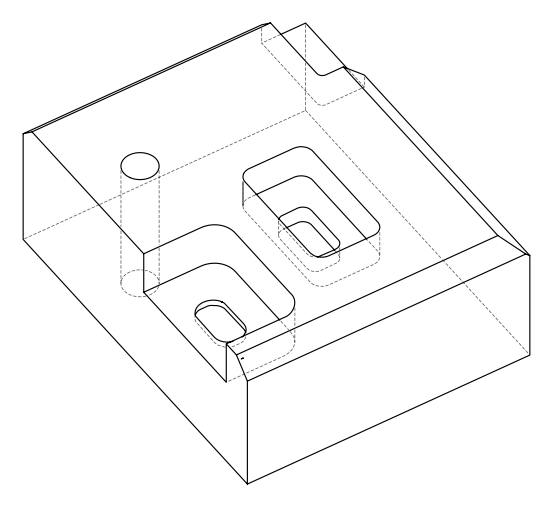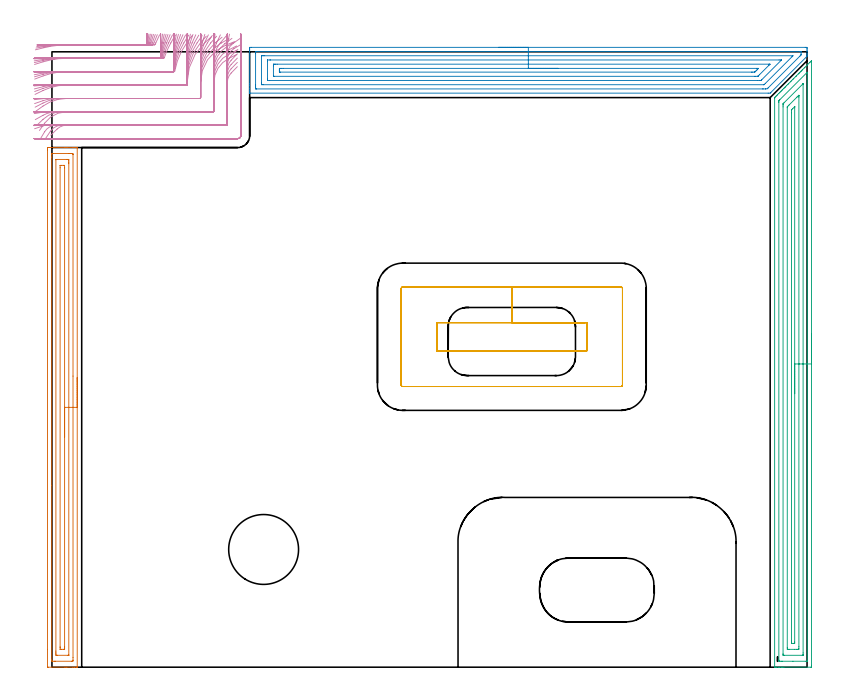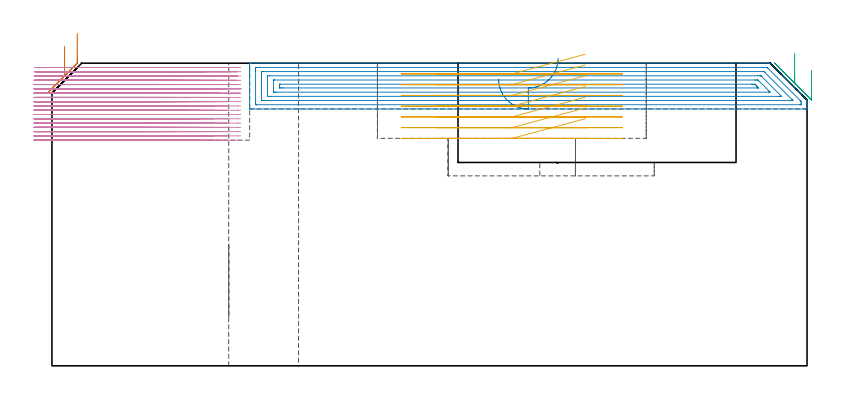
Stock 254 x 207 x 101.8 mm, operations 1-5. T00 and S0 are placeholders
(PLAN: 13 operations, 9 tool changes, 71.6 min)
(1 AREA_MILL | FG_CHAMFER_SURFACE | UGT0205_001 | 5.81 min | 9035 mm3)
(2 AREA_MILL_1 | FG_CHAMFER_SURFACE_1 | UGT0205_001 | 9.01 min | 23103 mm3)
(3 AREA_MILL_2 | FG_CHAMFER_SURFACE_2 | UGT0205_001 | 8.14 min | 15045 mm3)
(4 MILL_CORNER_NOTCH_RECTANGULAR | CORNER_NOTCH_RECTANGULAR | NXT0201_008 | Follow Part, ap 1.5, ae 75% | 24.05 min | 54213 mm3)
(5 MILL_RECTANGULAR_POCKET | POCKET_RECTANGULAR_STRAIGHT | NXT0201_012 | Follow Part, ap 4, ae 75% | 5.61 min | 111682 mm3)
(6 MILL_RECTANGULAR_POCKET_1 | POCKET_RECTANGULAR_STRAIGHT_1 | NXT0201_012 | Follow Part, ap 4, ae 75% | 2.14 min | 28302 mm3)
(7 MILL_RECTANGULAR_POCKET_2 | POCKET_RECTANGULAR_STRAIGHT_2 | NXT0201_011 | Follow Part, ap 3, ae 75% | 1.31 min | 11921 mm3)
(8 MILL_SLOT | SLOT_PARTIAL_RECTANGULAR | NXT0201_012 | Follow Part, ap 4, ae 75% | 14 min | 150148 mm3)
(9 SPOT_DRILL | STEP1HOLE | NXT0321_9005460120000 | 0.05 min | 161 mm3)
(10 DRILL_BLIND_HOLE_INTO_CENTER | STEP1HOLE | NXT0301_127 | 0.07 min | 990 mm3)
(11 GUN_DRILL_THROUGH_HOLE | STEP1HOLE | UGT0307_006 | 0.5 min | 5557 mm3)
(12 DRILL_TO_ENLARGE_THROUGH_HOLE | STEP1HOLE | NXT0301_104 | 0.43 min | 8942 mm3)
(13 DRILL_TO_ENLARGE_THROUGH_HOLE_1 | STEP1HOLE | UGT0301_056 | 0.45 min | 28469 mm3)
(TOOL UGT0205_001 | Chamfer Mill 20 x 3 x 45 deg. | D20 FL50 Z2)
(TOOL NXT0201_008 | ENDMILL 6mm [2P460-0600-NA 1630] | D6 FL26 Z6)
(TOOL NXT0201_012 | ENDMILL 16mm [2P460-1600-NA 1630] | D16 FL38 Z6)
(TOOL NXT0201_011 | ENDMILL 12mm [2P460-1200-NA 1630] | D12 FL38 Z6)
(TOOL NXT0321_9005460120000 | NC Spot Drill, 142deg, 12mm, Carbide, Uncoated | D12 PA142 FL30 Z2)
(TOOL NXT0301_127 | Carbide Drill 10mm [861.1-1000-030A1-GP GC34] | D10 PA150 FL31.2 Z2)
(TOOL UGT0307_006 | Gun Drill 9 mm | D9 PA130 FL24 Z1)
(TOOL NXT0301_104 | Carbide Drill 14mm [860.1-1400-112A1-MM 2214] | D14 PA140 FL123 Z2)
(TOOL UGT0301_056 | Twist Drill 23.5 mm | D23.5 PA118 FL155 Z2)
(OP 1 AREA_MILL)
G17 G21 G94 G90
T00 M6
G54
G17 G0 G90 X8.5 Y97.4 S1061 M3
G43 Z111.8 H0
G94 G1 Y97.362 Z110.928 F250.
Y97.248 Z110.063
Y97.059 Z109.212
Y96.797 Z108.38
Y96.463 Z107.574
Y96.06 Z106.8
Y95.592 Z106.064
Y95.06 Z105.372
Y94.471 Z104.729
Y93.828 Z104.14
Y93.136 Z103.608
Y92.4 Z103.14
Y91.626 Z102.737
Y90.82 Z102.403
Y89.988 Z102.141
Y89.137 Z101.952
Y88.272 Z101.838
Y87.4 Z101.8
Y0.133
X8.497 Y0.01 Z101.788
X8.469 Y0.007 Z101.76
X8.169 Y0. Z101.468
X7.585 Z100.884
X7.056 Z100.351
X5.013 Z98.31
X4.389 Z97.683
X-1.258 Y0.001 Z92.039
X-1.492 Y0.01 Z91.805
X-1.499 Y0.243 Z91.799
X-1.5 Y5.994 Z91.8
Y173.888
X-1.499 Y174.222 Z91.801
X-1.493 Y174.772 Z91.804
X-1.491 Y174.793 Z91.805
X-0.944 Y174.8 Z92.352
X4.389 Z97.683
X5.013 Z98.31
X5.278 Z98.575
X7.056 Z100.351
X7.585 Z100.884
X7.944 Z101.243
X8.169 Z101.468
X8.469 Y174.793 Z101.76
X8.497 Y174.79 Z101.788
X8.5 Y174.667 Z101.8
Y87.4
X7.086 Z100.386
Y3.249
X7.085 Y2.359 Z100.385
X7.084 Y2.331 Z100.384
X7.056 Y2.01 Z100.356
X6.523 Y2.002 Z99.823
X1.192 Y2. Z94.492
X0.833 Z94.133
X0.301 Y2.002 Z93.601
X-0.056 Y2.01 Z93.244
X-0.083 Y2.359 Z93.217
X-0.085 Y2.388 Z93.215
X-0.086 Y61.103 Z93.214
Y171.551
X-0.085 Y172.441 Z93.215
X-0.084 Y172.469 Z93.216
X-0.056 Y172.79 Z93.244
X0.477 Y172.799 Z93.777
X5.808 Y172.8 Z99.108
X6.167 Z99.467
X6.699 Y172.798 Z99.999
X7.056 Y172.79 Z100.356
X7.083 Y172.441 Z100.383
X7.085 Y172.412 Z100.385
X7.086 Y97.919 Z100.386
Y87.4
X5.672 Z98.972
X5.671 Y4.14 Z98.971
X5.67 Y4.041 Z98.97
X5.668 Y4.018 Z98.968
X5.666 Y4.013 Z98.966
X5.649 Y4.01 Z98.949
X5.557 Y4.004 Z98.857
X5.417 Y4. Z98.717
X1.861 Y4.001 Z95.161
X1.722 Y4.003 Z95.022
X1.583 Y4.007 Z94.883
X1.335 Y4.018 Z94.635
X1.333 Y4.14 Z94.633
X1.33 Y4.533 Z94.63
X1.329 Y5.03 Z94.629
X1.328 Y5.425 Z94.628
X1.329 Y170.66 Z94.629
X1.33 Y170.759 Z94.63
X1.332 Y170.782 Z94.632
X1.334 Y170.787 Z94.634
X1.351 Y170.79 Z94.651
X1.443 Y170.796 Z94.743
X1.583 Y170.8 Z94.883
X5.139 Z98.439
X5.278 Y170.797 Z98.578
X5.417 Y170.793 Z98.717
X5.665 Y170.782 Z98.965
X5.667 Y170.66 Z98.967
X5.67 Y170.267 Z98.97
X5.671 Y169.77 Z98.971
X5.672 Y169.375 Z98.972
Y87.4
X4.257 Z97.557
Y6.811
X4.253 Y6.057 Z97.553
X4.251 Y6.012 Z97.551
X4.208 Y6.008 Z97.508
X4.107 Y6.003 Z97.407
X3.905 Y6.001 Z97.205
X3.061 Z96.361
X2.88 Y6.003 Z96.18
X2.791 Y6.006 Z96.091
X2.752 Y6.01 Z96.052
X2.75 Y6.039 Z96.05
X2.743 Y6.679 Z96.043
Y6.811
Y167.989
X2.747 Y168.743 Z96.047
X2.749 Y168.788 Z96.049
X2.792 Y168.792 Z96.092
X2.893 Y168.797 Z96.193
X3.095 Y168.799 Z96.395
X3.939 Z97.239
X4.12 Y168.798 Z97.42
X4.209 Y168.794 Z97.509
X4.248 Y168.79 Z97.548
X4.25 Y168.761 Z97.55
X4.257 Y168.121 Z97.557
Y167.989
Y87.4
Y86.528 Z97.595
Y85.664 Z97.709
Y84.812 Z97.898
Y83.98 Z98.16
Y83.174 Z98.494
Y82.4 Z98.897
Y81.664 Z99.366
Y80.972 Z99.897
Y80.329 Z100.486
Y79.74 Z101.129
Y79.208 Z101.822
Y78.74 Z102.557
Y78.337 Z103.331
Y78.003 Z104.137
Y77.741 Z104.969
Y77.552 Z105.821
Y77.438 Z106.686
Y77.4 Z107.557
G0 Z111.8
M5
M2
(OP 2 AREA_MILL_1)
G17 G21 G94 G90
T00 M6
G54
G17 G0 G90 X150.25 Y208.5 S1061 M3
G43 Z111.8 H0
Z96.4
G94 G1 X150.288 Z95.528 F250.
X150.402 Z94.663
X150.591 Z93.812
X150.853 Z92.98
X151.187 Z92.174
X151.59 Z91.4
X152.058 Z90.664
X152.59 Z89.972
X153.179 Z89.329
X153.822 Z88.74
X154.514 Z88.208
X155.25 Z87.74
X156.024 Z87.337
X156.83 Z87.003
X157.662 Z86.741
X158.513 Z86.552
X159.378 Z86.438
X160.25 Z86.4
X253.408
X253.566 Y208.498 Z86.402
X253.998 Y208.491 Z86.405
X254. Y208.214 Z86.683
Y207.923 Z86.973
Y207.324 Z87.572
Y207.033 Z87.862
Y206.45 Z88.449
Y205.989 Z88.91
Y205.835 Z89.063
X253.99 Y205.5 Z89.396
X253.888 Y205.386 Z89.511
X241.819 Y193.318 Z101.58
X241.714 Y193.216 Z101.682
X241.595 Y193.102 Z101.787
X240.928 Y193.1 Z101.8
X66.646
X66.51 Y193.103 Z101.788
X66.507 Y193.141 Z101.75
X66.5 Y193.477 Z101.422
Y193.984 Z100.915
Y194.567 Z100.328
Y195.749 Z99.148
Y196.348 Z98.546
Y207.033 Z87.864
Y207.333 Z87.564
X66.503 Y207.923 Z86.974
X66.507 Y208.492 Z86.406
X66.521 Y208.493 Z86.404
X67.092 Y208.5 Z86.4
X160.25
Y207.086 Z87.814
X251.678 Y207.085 Z87.815
X251.784 Y207.083 Z87.817
X251.987 Y207.079 Z87.821
X251.99 Y207.033 Z87.867
X251.997 Y206.662 Z88.238
X251.993 Y206.142 Z88.758
X251.99 Y205.958 Z88.942
X251.903 Y205.865 Z89.035
X251.625 Y205.576 Z89.324
X240.928 Y194.878 Z100.022
X240.77 Y194.725 Z100.175
X240.605 Y194.567 Z100.333
X240.084 Y194.519 Z100.381
X240.036 Y194.517 Z100.383
X239.198 Y194.514 Z100.386
X239.145
X68.822 Y194.515 Z100.385
X68.716 Y194.517 Z100.383
X68.513 Y194.521 Z100.379
X68.51 Y194.567 Z100.333
X68.502 Y194.939 Z99.961
X68.5 Y195.458 Z99.442
Y195.832 Z99.068
X68.501 Y206.515 Z88.385
X68.508 Y207.033 Z87.867
X68.51 Y207.073 Z87.827
X68.663 Y207.081 Z87.819
X68.768 Y207.085 Z87.815
X68.822 Y207.086 Z87.814
X68.875
X160.25
Y205.672 Z89.228
X249.131 Y205.671 Z89.229
X249.209 Y205.668 Z89.232
X249.248 Y205.665 Z89.235
X249.219 Y205.63 Z89.27
X249.074 Y205.476 Z89.424
X248.951 Y205.35 Z89.55
X239.948 Y196.348 Z98.552
X239.541 Y195.952 Z98.948
X239.509 Y195.935 Z98.965
X239.46 Y195.932 Z98.968
X239.355 Y195.929 Z98.971
X71.077
X70.658 Y195.933 Z98.967
X70.527 Y195.935 Z98.965
X70.509 Y196.191 Z98.709
X70.502 Y196.348 Z98.552
X70.5 Y196.505 Z98.395
Y205.409 Z89.491
X70.505 Y205.567 Z89.333
X70.51 Y205.665 Z89.235
X70.553 Y205.668 Z89.232
X70.658 Y205.67 Z89.23
X71.078 Y205.672 Z89.228
X71.549
X160.25
Y204.257 Z90.643
X244.598
X245.186 Y204.253 Z90.647
X245.385 Y204.25 Z90.65
X245.386 Y204.24 Z90.66
X245.385 Y204.235 Z90.665
X238.767 Y197.616 Z97.284
X238.595 Y197.445 Z97.455
X238.53 Y197.384 Z97.516
X238.493 Y197.353 Z97.547
X238.449 Y197.35 Z97.55
X238.253 Y197.344 Z97.556
X238.149 Y197.343 Z97.557
X237.362
X73.227
X72.537 Y197.35 Z97.55
X72.51 Y197.357 Z97.543
X72.505 Y197.4 Z97.5
X72.502 Y197.495 Z97.405
X72.5 Y197.687 Z97.213
Y198.069 Z96.831
Y203.887 Z91.013
X72.502 Y204.094 Z90.806
X72.505 Y204.198 Z90.702
X72.51 Y204.245 Z90.655
X72.551 Y204.251 Z90.649
X73.332 Y204.257 Z90.643
X73.436
X160.25
Y202.843 Z92.057
X241.19 Y202.842 Z92.058
X241.365 Y202.84 Z92.06
X241.504 Y202.836 Z92.064
X241.525 Y202.834 Z92.066
X241.505 Y202.811 Z92.089
X241.457 Y202.759 Z92.141
X241.282 Y202.581 Z92.319
X241.105 Y202.403 Z92.497
X237.987 Y199.285 Z95.615
X237.721 Y199.019 Z95.881
X237.54 Y198.842 Z96.058
X237.476 Y198.783 Z96.117
X237.455 Y198.765 Z96.135
X237.427 Y198.762 Z96.138
X237.362 Y198.76 Z96.14
X236.733 Y198.757 Z96.143
X236.47
X74.852 Y198.758 Z96.142
X74.677 Y198.76 Z96.14
X74.538 Y198.764 Z96.136
X74.509 Y198.766 Z96.134
X74.506 Y198.78 Z96.12
X74.504 Y198.815 Z96.085
X74.501 Y199.019 Z95.881
X74.5 Y202.304 Z92.596
X74.502 Y202.581 Z92.319
X74.506 Y202.734 Z92.166
X74.51 Y202.81 Z92.09
X74.522 Y202.836 Z92.064
X74.59 Y202.838 Z92.062
X74.854 Y202.842 Z92.058
X75.115 Y202.843 Z92.057
X75.744
X160.25
Y201.429 Z93.471
X237.024
X237.362 Y201.427 Z93.473
X237.628 Y201.424 Z93.476
X237.655 Y201.422 Z93.478
X237.646 Y201.406 Z93.494
X237.609 Y201.365 Z93.535
X237.362 Y201.11 Z93.79
X237.207 Y200.955 Z93.945
X237.052 Y200.8 Z94.1
X236.76 Y200.511 Z94.389
X236.47 Y200.228 Z94.672
X236.401 Y200.178 Z94.722
X236.339 Y200.176 Z94.724
X236.207 Y200.173 Z94.727
X235.579 Y200.171 Z94.729
X235.317
X76.898 Y200.172 Z94.728
X76.634 Y200.173 Z94.727
X76.545 Y200.177 Z94.723
X76.51 Y200.18 Z94.72
X76.508 Y200.2 Z94.7
X76.502 Y200.305 Z94.595
X76.501 Y200.8 Z94.1
X76.502 Y201.195 Z93.705
X76.508 Y201.33 Z93.57
X76.514 Y201.422 Z93.478
X76.583 Y201.424 Z93.476
X76.898 Y201.427 Z93.473
X77.16 Y201.429 Z93.471
X77.789
X160.25
X161.122 Z93.509
X161.986 Z93.623
X162.838 Z93.812
X163.67 Z94.074
X164.476 Z94.408
X165.25 Z94.811
X165.986 Z95.28
X166.678 Z95.811
X167.321 Z96.4
X167.91 Z97.043
X168.441 Z97.735
X168.91 Z98.471
X169.313 Z99.245
X169.647 Z100.051
X169.909 Z100.883
X170.098 Z101.735
X170.212 Z102.6
X170.25 Z103.471
G0 Z111.8
M5
M2
(OP 3 AREA_MILL_2)
G17 G21 G94 G90
T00 M6
G54
G17 G0 G90 X255.5 Y112. S1061 M3
G43 Z111.8 H0
Z99.4
G94 G1 Y111.962 Z98.528 F250.
Y111.848 Z97.664
Y111.659 Z96.812
Y111.397 Z95.98
Y111.063 Z95.174
Y110.66 Z94.4
Y110.192 Z93.664
Y109.66 Z92.972
Y109.071 Z92.329
Y108.428 Z91.74
Y107.736 Z91.208
Y107. Z90.74
Y106.226 Z90.337
Y105.42 Z90.003
Y104.588 Z89.741
Y103.736 Z89.552
Y102.872 Z89.438
Y102. Z89.4
Y0.617
X255.496 Y0.19 Z89.402
X255.492 Y0.01 Z89.406
X255.309 Y0. Z89.589
X246.212 Z98.683
X245.665 Z99.232
X245.329 Z99.567
X244.783 Z100.114
X244.447 Z100.448
X243.775 Z101.124
X243.453 Z101.446
X243.108 Y0.006 Z101.782
X243.103 Y0.008 Z101.788
X243.1 Y0.17 Z101.8
Y191.325
X243.105 Y191.596 Z101.79
X243.115 Y191.617 Z101.78
X243.27 Y191.771 Z101.628
X243.416 Y191.917 Z101.482
X243.565 Y192.067 Z101.331
X243.717 Y192.218 Z101.181
X243.852 Y192.353 Z101.046
X244.006 Y192.508 Z100.889
X244.494 Y192.994 Z100.406
X244.759 Y193.26 Z100.139
X244.888 Y193.39 Z100.008
X245.255 Y193.755 Z99.645
X245.41 Y193.91 Z99.49
X245.652 Y194.153 Z99.246
X245.77 Y194.272 Z99.126
X246.106 Y194.606 Z98.794
X246.325 Y194.825 Z98.575
X246.546 Y195.046 Z98.353
X246.653 Y195.155 Z98.243
X247.094 Y195.594 Z97.805
X247.535 Y196.037 Z97.361
X247.737 Y196.237 Z97.162
X247.809 Y196.309 Z97.091
X248.418 Y196.919 Z96.478
X248.66 Y197.16 Z96.24
X249.3 Y197.802 Z95.596
X249.511 Y198.011 Z95.389
X250.182 Y198.684 Z94.714
X250.362 Y198.862 Z94.537
X250.417 Y198.917 Z94.483
X251.065 Y199.566 Z93.832
X251.214 Y199.714 Z93.686
X251.31 Y199.81 Z93.589
X251.506 Y200.007 Z93.392
X251.607 Y200.108 Z93.291
X251.947 Y200.448 Z92.95
X252.065 Y200.565 Z92.834
X252.204 Y200.704 Z92.696
X252.388 Y200.89 Z92.509
X252.5 Y201.001 Z92.397
X253.097 Y201.597 Z91.803
X253.271 Y201.772 Z91.626
X253.99 Y202.49 Z90.909
X254.153 Y202.655 Z90.744
X254.883 Y203.383 Z90.016
X255.035 Y203.537 Z89.861
X255.477 Y203.977 Z89.423
X255.483 Y203.983 Z89.417
X255.498 Y203.994 Z89.401
X255.5 Y203.983 Z89.4
Y203.979
Y102.
X254.086 Z90.814
X254.085 Y2.094 Z90.815
X254.084 Y2.042 Z90.816
X254.082 Y2.018 Z90.818
X254.08 Y2.012 Z90.82
X254.066 Y2.01 Z90.834
X253.667 Y2.001 Z91.233
X249.257 Y2. Z95.643
X245.727 Z99.173
X245.329 Y2.001 Z99.571
X244.842 Y2.003 Z100.058
X244.621 Y2.01 Z100.279
X244.521 Y2.026 Z100.379
X244.515 Y2.334 Z100.385
Y2.403
X244.514 Y189.985 Z100.386
X244.517 Y190.397 Z100.383
X244.519 Y190.5 Z100.381
X244.521 Y190.548 Z100.379
X244.541 Y190.579 Z100.359
X244.639 Y190.683 Z100.261
X244.828 Y190.878 Z100.072
X253.958 Y200.008 Z90.942
X254.05 Y200.097 Z90.85
X254.065 Y200.109 Z90.835
X254.075 Y200.116 Z90.825
X254.079 Y200.095 Z90.821
X254.085 Y199.88 Z90.815
Y199.81
X254.086 Y102. Z90.814
X252.672 Z92.228
X252.671 Y4.796 Z92.229
X252.669 Y4.19 Z92.231
X252.666 Y4.047 Z92.234
X252.665 Y4.019 Z92.235
X252.637 Y4.01 Z92.263
X252.572 Y4.003 Z92.328
X252.388 Y4.001 Z92.512
X246.398 Z98.502
X246.212 Y4.005 Z98.688
X246.025 Y4.01 Z98.875
X245.935 Y4.026 Z98.965
X245.932 Y4.094 Z98.968
X245.93 Y4.19 Z98.97
X245.929 Y4.476 Z98.971
Y188.485
X245.93 Y189.091 Z98.97
X245.932 Y189.374 Z98.968
X245.936 Y189.472 Z98.965
X245.943 Y189.532 Z98.957
X245.977 Y189.568 Z98.923
X246.212 Y189.811 Z98.688
X252.638 Y196.237 Z92.262
X252.651 Y196.247 Z92.249
X252.661 Y196.252 Z92.239
X252.664 Y196.237 Z92.236
X252.669 Y196.056 Z92.231
X252.671 Y195.952 Z92.229
X252.672 Y102. Z92.228
X251.257 Z93.643
Y6.869
X251.254 Y6.232 Z93.646
X251.25 Y6.023 Z93.65
X251.053 Y6.01 Z93.847
X250.624 Y6. Z94.276
X250.6 Z94.3
X249.741 Z95.159
X247.953 Z96.947
X247.543 Y6.008 Z97.357
X247.35 Y6.014 Z97.55
X247.348 Y6.126 Z97.552
X247.343 Y6.617 Z97.557
Y188.198
X247.344 Y188.359 Z97.556
X247.347 Y188.438 Z97.553
X247.35 Y188.475 Z97.551
X247.364 Y188.504 Z97.536
X247.518 Y188.663 Z97.382
X247.94 Y189.091 Z96.96
X250.62 Y191.771 Z94.28
X251.066 Y192.217 Z93.834
X251.133 Y192.282 Z93.767
X251.221 Y192.364 Z93.679
X251.249 Y192.389 Z93.651
X251.253 Y192.342 Z93.647
X251.255 Y192.271 Z93.645
X251.257 Y192.023 Z93.643
Y191.771
Y102.
X249.843 Z95.057
Y8.449
X249.841 Y8.243 Z95.059
X249.839 Y8.106 Z95.061
X249.835 Y8.009 Z95.065
X249.821 Y8.007 Z95.079
X249.741 Y8.004 Z95.159
X249.505 Y8.001 Z95.395
X248.859 Y8.008 Z96.041
X248.773 Y8.01 Z96.127
X248.763 Y8.346 Z96.137
X248.759 Y8.553 Z96.141
X248.757 Y8.656 Z96.143
Y8.759
Y186.515
X248.759 Y187.305 Z96.141
X248.761 Y187.404 Z96.139
X248.764 Y187.439 Z96.136
X248.779 Y187.469 Z96.121
X248.859 Y187.554 Z96.041
X249.177 Y187.877 Z95.723
X249.741 Y188.443 Z95.159
X249.782 Y188.482 Z95.118
X249.815 Y188.512 Z95.085
X249.836 Y188.528 Z95.064
X249.837 Y188.527 Z95.063
X249.839 Y188.507 Z95.061
X249.842 Y188.301 Z95.058
X249.843 Y188.198 Z95.057
Y102.
Y101.128 Z95.095
Y100.264 Z95.209
Y99.412 Z95.398
Y98.58 Z95.66
Y97.774 Z95.994
Y97. Z96.397
Y96.264 Z96.865
Y95.572 Z97.396
Y94.929 Z97.986
Y94.34 Z98.629
Y93.808 Z99.321
Y93.34 Z100.057
Y92.937 Z100.831
Y92.603 Z101.637
Y92.341 Z102.469
Y92.152 Z103.32
Y92.038 Z104.185
Y92. Z105.057
G0 Z111.8
M5
M2
(OP 4 MILL_CORNER_NOTCH_RECTANGULAR)
G17 G21 G94 G90
T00 M6
G54
G17 G0 G90 X-5.575 Y207.665 S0 M3
G43 Z111.8 H1
Z100.361
G94 G1 X-2.662 Y208.383 F250.
G2 X4.882 Y209.3 R31.5 F500.
G1 X34.43
G3 X34.701 Y209.476 R0.3
G2 X34.939 Y210. R31.5
G1 X36.204 Y212.72 F250.
G0 Z111.8
X-5.869 Y202.748
Z100.361
G1 X-3. Y203.624
G2 X4.882 Y204.8 R27. F500.
G1 X37.522
G3 X37.804 Y205.005 R0.3
G2 X39.995 Y210. R27.
G1 X41.471 Y212.612 F250.
G0 Z111.8
X-5.81 Y197.823
Z100.361
G1 X-3. Y198.874
G2 X4.882 Y200.3 R22.5 F500.
G1 X41.036
G3 X41.329 Y200.546 R0.3
G2 X45.341 Y210. R22.5
G1 X47.112 Y212.421 F250.
G0 Z111.8
X-5.697 Y192.669
Z100.361
G1 X-3. Y193.982
G2 X4.882 Y195.8 R18. F500.
G1 X45.202
G3 X45.5 Y196.098 R0.3
G1 Y196.715
G2 X51.355 Y210. R18.
G1 X53.569 Y212.024 F250.
G0 Z111.8
X-5.436 Y187.008
Z100.361
G1 X-3. Y188.76
G2 X4.882 Y191.3 R13.5 F500.
G1 X49.702
G3 X50. Y191.598 R0.3
G1 Y196.715
G2 X58.485 Y209.249 R13.5
G1 X61.271 Y210.363 F250.
G0 Z111.8
X-4.201 Y180.538
Z100.361
G1 X-2.471 Y182.989
G2 X4.882 Y186.8 R9. F500.
G1 X54.202
G3 X54.5 Y187.098 R0.3
G1 Y196.715
G2 X59.5 Y204.777 R9.
G1 X62.187 Y206.111 F250.
G0 Z111.8
X-0.407 Y178.931
Z100.361
G1 X1.743 Y181.024
G2 X4.882 Y182.3 R4.5 F500.
G1 X58.702
G3 X59. Y182.598 R0.3
G1 Y196.715
G2 X60.274 Y199.852 R4.5
G1 X62.365 Y202.003 F250.
G0 Z111.8
X1.882 Y177.8
Z100.361
G1 X4.882
X62.5 F500.
G3 X63.5 Y178.8 R1.
G1 Y196.715
Y199.715 F250.
G0 Z111.8
X-5.36 Y208.249
Z98.922
G1 X-2.409 Y208.788
G2 X3.249 Y209.3 R31.5 F500.
G1 X33.834
G3 X34.11 Y209.489 R0.3
G2 X34.312 Y210. R31.5
G1 X35.44 Y212.78 F250.
G0 Z111.8
X-5.919 Y203.372
Z98.922
G1 X-3. Y204.067
G2 X3.249 Y204.8 R27. F500.
G1 X37.101
G3 X37.388 Y205.021 R0.3
G2 X39.237 Y210. R27.
G1 X40.553 Y212.696 F250.
G0 Z111.8
X-5.882 Y198.581
Z98.922
G1 X-3. Y199.415
G2 X3.249 Y200.3 R22.5 F500.
G1 X40.834
G3 X41.129 Y200.565 R0.3
G2 X44.37 Y210. R22.5
G1 X45.95 Y212.551 F250.
G0 Z111.8
X-5.813 Y193.639
Z98.922
G1 X-3. Y194.68
G2 X3.249 Y195.8 R18. F500.
G1 X45.202
G3 X45.5 Y196.098 R0.3
G1 Y198.155
G2 X49.947 Y210. R18.
G1 X51.921 Y212.259 F250.
G0 Z111.8
X-5.659 Y188.378
Z98.922
G1 X-3. Y189.766
G2 X3.249 Y191.3 R13.5 F500.
G1 X49.702
G3 X50. Y191.598 R0.3
G1 Y198.155
G2 X56.959 Y209.965 R13.5
G1 X59.584 Y211.418 F250.
G0 Z111.8
X-5.159 Y182.193
Z98.922
G1 X-3. Y184.277
G2 X3.249 Y186.8 R9. F500.
G1 X54.202
G3 X54.5 Y187.098 R0.3
G1 Y198.155
G2 X59.5 Y206.217 R9.
G1 X62.187 Y207.55 F250.
G0 Z111.8
X-2.159 Y177.831
Z98.922
G1 X-0.48 Y180.318
G2 X3.249 Y182.3 R4.5 F500.
G1 X58.702
G3 X59. Y182.598 R0.3
G1 Y198.155
G2 X60.274 Y201.292 R4.5
G1 X62.366 Y203.443 F250.
G0 Z111.8
X0.249 Y177.8
Z98.922
G1 X3.249
X62.5 F500.
G3 X63.5 Y178.8 R1.
G1 Y198.155
Y201.155 F250.
G0 Z111.8
X-5.123 Y208.762
Z97.483
G1 X-2.143 Y209.1
G2 X1.402 Y209.3 R31.5 F500.
G1 X33.319
G3 X33.6 Y209.503 R0.3
G2 X33.769 Y210. R31.5
G1 X34.76 Y212.832 F250.
G0 Z111.8
X-5.96 Y203.95
Z97.483
G1 X-3. Y204.439
G2 X1.402 Y204.8 R27. F500.
G1 X36.764
G3 X37.055 Y205.037 R0.3
G2 X38.587 Y210. R27.
G1 X39.743 Y212.768 F250.
G0 Z111.8
X-5.942 Y199.278
Z97.483
G1 X-3. Y199.865
G2 X1.402 Y200.3 R22.5 F500.
G1 X40.725
G3 X41.022 Y200.584 R0.3
G2 X43.552 Y210. R22.5
G1 X44.94 Y212.66 F250.
G0 Z111.8
X-5.909 Y194.52
Z97.483
G1 X-3. Y195.253
G2 X1.402 Y195.8 R18. F500.
G1 X45.202
G3 X45.5 Y196.098 R0.3
G1 Y199.592
G2 X48.814 Y210. R18.
G1 X50.549 Y212.448 F250.
G0 Z111.8
X-5.836 Y189.584
Z97.483
G1 X-3. Y190.562
G2 X1.402 Y191.3 R13.5 F500.
G1 X49.702
G3 X50. Y191.598 R0.3
G1 Y199.592
G2 X54.902 Y210. R13.5
G1 X57.215 Y211.911 F250.
G0 Z111.8
X-5.617 Y184.182
Z97.483
G1 X-3. Y185.65
G2 X1.402 Y186.8 R9. F500.
G1 X54.202
G3 X54.5 Y187.098 R0.3
G1 Y199.592
G2 X59.435 Y207.622 R9.
G1 X62.111 Y208.977 F250.
G0 Z111.8
X-3.999 Y177.531
Z97.483
G1 X-2.461 Y180.107
G2 X1.402 Y182.3 R4.5 F500.
G1 X58.702
G3 X59. Y182.598 R0.3
G1 Y199.592
G2 X60.273 Y202.728 R4.5
G1 X62.363 Y204.88 F250.
G0 Z111.8
X-1.598 Y177.8
Z97.483
G1 X1.402
X62.5 F500.
G3 X63.5 Y178.8 R1.
G1 Y199.592
Y202.592 F250.
G0 Z111.8
X-4.928 Y209.265
Z96.044
G1 X-1.928 Y209.298
G2 X-1.578 Y209.3 R31.5 F500.
G1 X32.878
G3 X33.164 Y209.516 R0.3
G2 X33.303 Y210. R31.5
G1 X34.157 Y212.876 F250.
G0 Z111.8
X-5.996 Y204.605
Z96.044
G1 X-3. Y204.763
G2 X-1.578 Y204.8 R27. F500.
G1 X36.507
G3 X36.801 Y205.053 R0.3
G2 X38.032 Y210. R27.
G1 X39.028 Y212.83 F250.
G0 Z111.8
X-5.994 Y200.066
Z96.044
G1 X-3. Y200.255
G2 X-1.578 Y200.3 R22.5 F500.
G1 X40.703
G3 X41. Y200.597 R0.3
G1 Y201.034
G2 X42.864 Y210. R22.5
G1 X44.059 Y212.752 F250.
G0 Z111.8
X-5.991 Y195.507
Z96.044
G1 X-3. Y195.744
G2 X-1.578 Y195.8 R18. F500.
G1 X45.202
G3 X45.5 Y196.098 R0.3
G1 Y201.034
G2 X47.892 Y210. R18.
G1 X49.386 Y212.601 F250.
G0 Z111.8
X-5.983 Y190.909
Z96.044
G1 X-3. Y191.225
G2 X-1.578 Y191.3 R13.5 F500.
G1 X49.702
G3 X50. Y191.598 R0.3
G1 Y201.034
G2 X53.407 Y210. R13.5
G1 X55.4 Y212.243 F250.
G0 Z111.8
X-5.962 Y186.213
Z96.044
G1 X-3. Y186.687
G2 X-1.578 Y186.8 R9. F500.
G1 X54.202
G3 X54.5 Y187.098 R0.3
G1 Y201.034
G2 X58.916 Y208.779 R9.
G1 X61.498 Y210.307 F250.
G0 Z111.8
X-5.846 Y181.122
Z96.044
G1 X-3. Y182.07
G2 X-1.578 Y182.3 R4.5 F500.
G1 X58.702
G3 X59. Y182.598 R0.3
G1 Y201.034
G2 X60.269 Y204.166 R4.5
G1 X62.357 Y206.32 F250.
G0 Z111.8
X-4.578 Y177.8
Z96.044
G1 X-1.578
X62.5 F500.
G3 X63.5 Y178.8 R1.
G1 Y201.034
Y204.034 F250.
G0 Z111.8
X-4.926 Y209.3
Z94.605
G1 X-1.926
X32.503 F500.
G3 X32.792 Y209.53 R0.3
G2 X32.904 Y210. R31.5
G1 X33.617 Y212.914 F250.
G0 Z111.8
X-6. Y204.778
Z94.605
G1 X-3. Y204.799
X-2.81 Y204.8 F500.
X36.326
G3 X36.622 Y205.069 R0.3
G2 X37.56 Y210. R27.
G1 X38.392 Y212.882 F250.
G0 Z111.8
X-6. Y200.274
Z94.605
G1 X-3. Y200.299
X-2.81 Y200.3 F500.
X40.703
G3 X41. Y200.597 R0.3
G1 Y202.51
G2 X42.283 Y210. R22.5
G1 X43.282 Y212.829 F250.
G0 Z111.8
X-6. Y195.767
Z94.605
G1 X-3. Y195.799
X-2.81 Y195.8 F500.
X45.202
G3 X45.5 Y196.098 R0.3
G1 Y202.51
G2 X47.133 Y210. R18.
G1 X48.381 Y212.728 F250.
G0 Z111.8
X-6. Y191.256
Z94.605
G1 X-3. Y191.299
X-2.81 Y191.3 F500.
X49.702
G3 X50. Y191.598 R0.3
G1 Y202.51
G2 X52.269 Y210. R13.5
G1 X53.933 Y212.496 F250.
G0 Z111.8
X-5.999 Y186.735
Z94.605
G1 X-3. Y186.798
X-2.81 Y186.8 F500.
X54.202
G3 X54.5 Y187.098 R0.3
G1 Y202.51
G2 X58.139 Y209.739 R9.
G1 X60.549 Y211.526 F250.
G0 Z111.8
X-5.997 Y182.169
Z94.605
G1 X-3. Y182.296
X-2.81 Y182.3 F500.
X58.702
G3 X59. Y182.598 R0.3
G1 Y202.51
G2 X60.393 Y205.765 R4.5
G1 X62.563 Y207.836 F250.
G0 Z111.8
X-5.81 Y177.8
Z94.605
G1 X-2.81
X62.5 F500.
G3 X63.5 Y178.8 R1.
G1 Y202.51
Y205.51 F250.
G0 Z111.8
X-4.926 Y209.3
Z93.167
G1 X-1.926
X32.169 F500.
G3 X32.461 Y209.546 R0.3
G2 X32.543 Y210. R31.5
G1 X33.098 Y212.948 F250.
G0 Z111.8
X-6. Y204.8
Z93.167
G1 X-3.
X36.218 F500.
G3 X36.515 Y205.087 R0.3
G2 X37.136 Y210. R27.
G1 X37.783 Y212.929 F250.
G0 Z111.8
X-6. Y200.3
Z93.167
G1 X-3.
X40.703 F500.
G3 X41. Y200.597 R0.3
G1 Y204.176
G2 X41.767 Y210. R22.5
G1 X42.543 Y212.898 F250.
G0 Z111.8
X-6. Y195.8
Z93.167
G1 X-3.
X45.202 F500.
G3 X45.5 Y196.098 R0.3
G1 Y204.176
G2 X46.468 Y210. R18.
G1 X47.439 Y212.839 F250.
G0 Z111.8
X-6. Y191.3
Z93.167
G1 X-3.
X49.702 F500.
G3 X50. Y191.598 R0.3
G1 Y204.176
G2 X51.321 Y210. R13.5
G1 X52.615 Y212.706 F250.
G0 Z111.8
X-6. Y186.8
Z93.167
G1 X-3.
X54.202 F500.
G3 X54.5 Y187.098 R0.3
G1 Y204.176
G2 X56.638 Y210. R9.
G1 X58.58 Y212.287 F250.
G0 Z111.8
X-6. Y182.3
Z93.167
G1 X-3.
X58.702 F500.
G3 X59. Y182.598 R0.3
G1 Y204.176
G2 X61.193 Y208.04 R4.5
G1 X63.769 Y209.578 F250.
G0 Z111.8
X-6. Y177.8
Z93.167
G1 X-3.
X62.5 F500.
G3 X63.5 Y178.8 R1.
G1 Y204.176
Y207.176 F250.
G0 Z111.8
X-4.926 Y209.3
Z91.728
G1 X-1.926
X31.892 F500.
G3 X32.187 Y209.565 R0.3
G2 X32.238 Y210. R31.5
G1 X32.606 Y212.977 F250.
G0 Z111.8
X-6. Y204.8
Z91.728
G1 X-3.
X36.203 F500.
G3 X36.5 Y205.097 R0.3
G1 Y206.135
G2 X36.778 Y210. R27.
G1 X37.207 Y212.969 F250.
G0 Z111.8
X-6. Y200.3
Z91.728
G1 X-3.
X40.703 F500.
G3 X41. Y200.597 R0.3
G1 Y206.135
G2 X41.334 Y210. R22.5
G1 X41.85 Y212.955 F250.
G0 Z111.8
X-6. Y195.8
Z91.728
G1 X-3.
X45.202 F500.
G3 X45.5 Y196.098 R0.3
G1 Y206.135
G2 X45.92 Y210. R18.
G1 X46.564 Y212.93 F250.
G0 Z111.8
X-6. Y191.3
Z91.728
G1 X-3.
X49.702 F500.
G3 X50. Y191.598 R0.3
G1 Y206.135
G2 X50.565 Y210. R13.5
G1 X51.424 Y212.874 F250.
G0 Z111.8
X-6. Y186.8
Z91.728
G1 X-3.
X54.202 F500.
G3 X54.5 Y187.098 R0.3
G1 Y206.135
G2 X55.372 Y210. R9.
G1 X56.66 Y212.709 F250.
G0 Z111.8
X-6. Y182.3
Z91.728
G1 X-3.
X58.702 F500.
G3 X59. Y182.598 R0.3
G1 Y206.135
G2 X60.902 Y209.809 R4.5
G1 X63.352 Y211.541 F250.
G0 Z111.8
X-6. Y177.8
Z91.728
G1 X-3.
X62.5 F500.
G3 X63.5 Y178.8 R1.
G1 Y206.135
Y209.135 F250.
G0 Z111.8
X-4.926 Y209.3
Z90.289
G1 X-1.926
X31.707 F500.
G3 X32.004 Y209.592 R0.3
G2 X32.014 Y210. R31.5
G1 X32.104 Y212.999 F250.
G0 Z111.8
X-6. Y204.8
Z90.289
G1 X-3.
X36.203 F500.
G3 X36.5 Y205.097 R0.3
G1 Y209.06
G2 X36.516 Y210. R27.
G1 X36.621 Y212.998 F250.
G0 Z111.8
X-6. Y200.3
Z90.289
G1 X-3.
X40.703 F500.
G3 X41. Y200.597 R0.3
G1 Y209.06
G2 X41.02 Y210. R22.5
G1 X41.145 Y212.997 F250.
G0 Z111.8
X-6. Y195.8
Z90.289
G1 X-3.
X45.202 F500.
G3 X45.5 Y196.098 R0.3
G1 Y209.06
G2 X45.525 Y210. R18.
G1 X45.681 Y212.996 F250.
G0 Z111.8
X-6. Y191.3
Z90.289
G1 X-3.
X49.702 F500.
G3 X50. Y191.598 R0.3
G1 Y209.06
G2 X50.033 Y210. R13.5
G1 X50.242 Y212.993 F250.
G0 Z111.8
X-6. Y186.8
Z90.289
G1 X-3.
X54.202 F500.
G3 X54.5 Y187.098 R0.3
G1 Y209.06
G2 X54.549 Y210. R9.
G1 X54.863 Y212.984 F250.
G0 Z111.8
X-6. Y182.3
Z90.289
G1 X-3.
X58.702 F500.
G3 X59. Y182.598 R0.3
G1 Y209.06
G2 X59.099 Y210. R4.5
G1 X59.726 Y212.934 F250.
G0 Z111.8
X-6. Y177.8
Z90.289
G1 X-3.
X62.5 F500.
G3 X63.5 Y178.8 R1.
G1 Y209.06
Y212.06 F250.
G0 Z111.8
X-4.926 Y209.3
Z88.85
G1 X-1.926
X31.703 F500.
G3 X32. Y209.597 R0.3
G2 X31.998 Y210. R31.5
G1 X32.006 Y213. F250.
G0 Z111.8
X-6. Y204.8
Z88.85
G1 X-3.
X36.203 F500.
G3 X36.5 Y205.097 R0.3
G1 Y209.925
Y210.
X36.508 Y213. F250.
G0 Z111.8
X-6. Y200.3
Z88.85
G1 X-3.
X40.703 F500.
G3 X41. Y200.597 R0.3
G1 Y209.925
Y210.
X41.01 Y213. F250.
G0 Z111.8
X-6. Y195.8
Z88.85
G1 X-3.
X45.202 F500.
G3 X45.5 Y196.098 R0.3
G1 Y209.925
Y210.
X45.513 Y213. F250.
G0 Z111.8
X-6. Y191.3
Z88.85
G1 X-3.
X49.702 F500.
G3 X50. Y191.598 R0.3
G1 Y209.925
Y210.
X50.017 Y213. F250.
G0 Z111.8
X-6. Y186.8
Z88.85
G1 X-3.
X54.202 F500.
G3 X54.5 Y187.098 R0.3
G1 Y209.925
Y210.
X54.525 Y213. F250.
G0 Z111.8
X-6. Y182.3
Z88.85
G1 X-3.
X58.702 F500.
G3 X59. Y182.598 R0.3
G1 Y209.925
X59.001 Y210.
X59.051 Y213. F250.
G0 Z111.8
X-6. Y177.8
Z88.85
G1 X-3.
X62.5 F500.
G3 X63.5 Y178.8 R1.
G1 Y209.925
Y212.925 F250.
G0 Z111.8
X-4.926 Y209.3
Z87.411
G1 X-1.926
X31.703 F500.
G3 X32. Y209.597 R0.3
G1 Y210.
Y213. F250.
G0 Z111.8
X-6. Y204.8
Z87.411
G1 X-3.
X36.203 F500.
G3 X36.5 Y205.097 R0.3
G1 Y210.
Y213. F250.
G0 Z111.8
X-6. Y200.3
Z87.411
G1 X-3.
X40.703 F500.
G3 X41. Y200.597 R0.3
G1 Y210.
Y213. F250.
G0 Z111.8
X-6. Y195.8
Z87.411
G1 X-3.
X45.202 F500.
G3 X45.5 Y196.098 R0.3
G1 Y210.
Y213. F250.
G0 Z111.8
X-6. Y191.3
Z87.411
G1 X-3.
X49.702 F500.
G3 X50. Y191.598 R0.3
G1 Y210.
Y213. F250.
G0 Z111.8
X-6. Y186.8
Z87.411
G1 X-3.
X54.202 F500.
G3 X54.5 Y187.098 R0.3
G1 Y210.
Y213. F250.
G0 Z111.8
X-6. Y182.3
Z87.411
G1 X-3.
X58.702 F500.
G3 X59. Y182.598 R0.3
G1 Y210.
Y213. F250.
G0 Z111.8
X-6. Y177.8
Z87.411
G1 X-3.
X62.5 F500.
G3 X63.5 Y178.8 R1.
G1 Y210.
Y213. F250.
G0 Z111.8
X-4.926 Y209.3
Z85.972
G1 X-1.926
X31.703 F500.
G3 X32. Y209.597 R0.3
G1 Y210.
Y213. F250.
G0 Z111.8
X-6. Y204.8
Z85.972
G1 X-3.
X36.203 F500.
G3 X36.5 Y205.097 R0.3
G1 Y210.
Y213. F250.
G0 Z111.8
X-6. Y200.3
Z85.972
G1 X-3.
X40.703 F500.
G3 X41. Y200.597 R0.3
G1 Y210.
Y213. F250.
G0 Z111.8
X-6. Y195.8
Z85.972
G1 X-3.
X45.202 F500.
G3 X45.5 Y196.098 R0.3
G1 Y210.
Y213. F250.
G0 Z111.8
X-6. Y191.3
Z85.972
G1 X-3.
X49.702 F500.
G3 X50. Y191.598 R0.3
G1 Y210.
Y213. F250.
G0 Z111.8
X-6. Y186.8
Z85.972
G1 X-3.
X54.202 F500.
G3 X54.5 Y187.098 R0.3
G1 Y210.
Y213. F250.
G0 Z111.8
X-6. Y182.3
Z85.972
G1 X-3.
X58.702 F500.
G3 X59. Y182.598 R0.3
G1 Y210.
Y213. F250.
G0 Z111.8
X-6. Y177.8
Z85.972
G1 X-3.
X62.5 F500.
G3 X63.5 Y178.8 R1.
G1 Y210.
Y213. F250.
G0 Z111.8
X-4.926 Y209.3
Z84.533
G1 X-1.926
X31.703 F500.
G3 X32. Y209.597 R0.3
G1 Y210.
Y213. F250.
G0 Z111.8
X-6. Y204.8
Z84.533
G1 X-3.
X36.203 F500.
G3 X36.5 Y205.097 R0.3
G1 Y210.
Y213. F250.
G0 Z111.8
X-6. Y200.3
Z84.533
G1 X-3.
X40.703 F500.
G3 X41. Y200.597 R0.3
G1 Y210.
Y213. F250.
G0 Z111.8
X-6. Y195.8
Z84.533
G1 X-3.
X45.202 F500.
G3 X45.5 Y196.098 R0.3
G1 Y210.
Y213. F250.
G0 Z111.8
X-6. Y191.3
Z84.533
G1 X-3.
X49.702 F500.
G3 X50. Y191.598 R0.3
G1 Y210.
Y213. F250.
G0 Z111.8
X-6. Y186.8
Z84.533
G1 X-3.
X54.202 F500.
G3 X54.5 Y187.098 R0.3
G1 Y210.
Y213. F250.
G0 Z111.8
X-6. Y182.3
Z84.533
G1 X-3.
X58.702 F500.
G3 X59. Y182.598 R0.3
G1 Y210.
Y213. F250.
G0 Z111.8
X-6. Y177.8
Z84.533
G1 X-3.
X62.5 F500.
G3 X63.5 Y178.8 R1.
G1 Y210.
Y213. F250.
G0 Z111.8
X-4.926 Y209.3
Z83.094
G1 X-1.926
X31.703 F500.
G3 X32. Y209.597 R0.3
G1 Y210.
Y213. F250.
G0 Z111.8
X-6. Y204.8
Z83.094
G1 X-3.
X36.203 F500.
G3 X36.5 Y205.097 R0.3
G1 Y210.
Y213. F250.
G0 Z111.8
X-6. Y200.3
Z83.094
G1 X-3.
X40.703 F500.
G3 X41. Y200.597 R0.3
G1 Y210.
Y213. F250.
G0 Z111.8
X-6. Y195.8
Z83.094
G1 X-3.
X45.202 F500.
G3 X45.5 Y196.098 R0.3
G1 Y210.
Y213. F250.
G0 Z111.8
X-6. Y191.3
Z83.094
G1 X-3.
X49.702 F500.
G3 X50. Y191.598 R0.3
G1 Y210.
Y213. F250.
G0 Z111.8
X-6. Y186.8
Z83.094
G1 X-3.
X54.202 F500.
G3 X54.5 Y187.098 R0.3
G1 Y210.
Y213. F250.
G0 Z111.8
X-6. Y182.3
Z83.094
G1 X-3.
X58.702 F500.
G3 X59. Y182.598 R0.3
G1 Y210.
Y213. F250.
G0 Z111.8
X-6. Y177.8
Z83.094
G1 X-3.
X62.5 F500.
G3 X63.5 Y178.8 R1.
G1 Y210.
Y213. F250.
G0 Z111.8
X-4.926 Y209.3
Z81.656
G1 X-1.926
X31.703 F500.
G3 X32. Y209.597 R0.3
G1 Y210.
Y213. F250.
G0 Z111.8
X-6. Y204.8
Z81.656
G1 X-3.
X36.203 F500.
G3 X36.5 Y205.097 R0.3
G1 Y210.
Y213. F250.
G0 Z111.8
X-6. Y200.3
Z81.656
G1 X-3.
X40.703 F500.
G3 X41. Y200.597 R0.3
G1 Y210.
Y213. F250.
G0 Z111.8
X-6. Y195.8
Z81.656
G1 X-3.
X45.202 F500.
G3 X45.5 Y196.098 R0.3
G1 Y210.
Y213. F250.
G0 Z111.8
X-6. Y191.3
Z81.656
G1 X-3.
X49.702 F500.
G3 X50. Y191.598 R0.3
G1 Y210.
Y213. F250.
G0 Z111.8
X-6. Y186.8
Z81.656
G1 X-3.
X54.202 F500.
G3 X54.5 Y187.098 R0.3
G1 Y210.
Y213. F250.
G0 Z111.8
X-6. Y182.3
Z81.656
G1 X-3.
X58.702 F500.
G3 X59. Y182.598 R0.3
G1 Y210.
Y213. F250.
G0 Z111.8
X-6. Y177.8
Z81.656
G1 X-3.
X62.5 F500.
G3 X63.5 Y178.8 R1.
G1 Y210.
Y213. F250.
G0 Z111.8
X-4.926 Y209.3
Z80.217
G1 X-1.926
X31.703 F500.
G3 X32. Y209.597 R0.3
G1 Y210.
Y213. F250.
G0 Z111.8
X-6. Y204.8
Z80.217
G1 X-3.
X36.203 F500.
G3 X36.5 Y205.097 R0.3
G1 Y210.
Y213. F250.
G0 Z111.8
X-6. Y200.3
Z80.217
G1 X-3.
X40.703 F500.
G3 X41. Y200.597 R0.3
G1 Y210.
Y213. F250.
G0 Z111.8
X-6. Y195.8
Z80.217
G1 X-3.
X45.202 F500.
G3 X45.5 Y196.098 R0.3
G1 Y210.
Y213. F250.
G0 Z111.8
X-6. Y191.3
Z80.217
G1 X-3.
X49.702 F500.
G3 X50. Y191.598 R0.3
G1 Y210.
Y213. F250.
G0 Z111.8
X-6. Y186.8
Z80.217
G1 X-3.
X54.202 F500.
G3 X54.5 Y187.098 R0.3
G1 Y210.
Y213. F250.
G0 Z111.8
X-6. Y182.3
Z80.217
G1 X-3.
X58.702 F500.
G3 X59. Y182.598 R0.3
G1 Y210.
Y213. F250.
G0 Z111.8
X-6. Y177.8
Z80.217
G1 X-3.
X62.5 F500.
G3 X63.5 Y178.8 R1.
G1 Y210.
Y213. F250.
G0 Z111.8
X-4.926 Y209.3
Z78.778
G1 X-1.926
X31.703 F500.
G3 X32. Y209.597 R0.3
G1 Y210.
Y213. F250.
G0 Z111.8
X-6. Y204.8
Z78.778
G1 X-3.
X36.203 F500.
G3 X36.5 Y205.097 R0.3
G1 Y210.
Y213. F250.
G0 Z111.8
X-6. Y200.3
Z78.778
G1 X-3.
X40.703 F500.
G3 X41. Y200.597 R0.3
G1 Y210.
Y213. F250.
G0 Z111.8
X-6. Y195.8
Z78.778
G1 X-3.
X45.202 F500.
G3 X45.5 Y196.098 R0.3
G1 Y210.
Y213. F250.
G0 Z111.8
X-6. Y191.3
Z78.778
G1 X-3.
X49.702 F500.
G3 X50. Y191.598 R0.3
G1 Y210.
Y213. F250.
G0 Z111.8
X-6. Y186.8
Z78.778
G1 X-3.
X54.202 F500.
G3 X54.5 Y187.098 R0.3
G1 Y210.
Y213. F250.
G0 Z111.8
X-6. Y182.3
Z78.778
G1 X-3.
X58.702 F500.
G3 X59. Y182.598 R0.3
G1 Y210.
Y213. F250.
G0 Z111.8
X-6. Y177.8
Z78.778
G1 X-3.
X62.5 F500.
G3 X63.5 Y178.8 R1.
G1 Y210.
Y213. F250.
G0 Z111.8
X-4.926 Y209.3
Z77.339
G1 X-1.926
X31.703 F500.
G3 X32. Y209.597 R0.3
G1 Y210.
Y213. F250.
G0 Z111.8
X-6. Y204.8
Z77.339
G1 X-3.
X36.203 F500.
G3 X36.5 Y205.097 R0.3
G1 Y210.
Y213. F250.
G0 Z111.8
X-6. Y200.3
Z77.339
G1 X-3.
X40.703 F500.
G3 X41. Y200.597 R0.3
G1 Y210.
Y213. F250.
G0 Z111.8
X-6. Y195.8
Z77.339
G1 X-3.
X45.202 F500.
G3 X45.5 Y196.098 R0.3
G1 Y210.
Y213. F250.
G0 Z111.8
X-6. Y191.3
Z77.339
G1 X-3.
X49.702 F500.
G3 X50. Y191.598 R0.3
G1 Y210.
Y213. F250.
G0 Z111.8
X-6. Y186.8
Z77.339
G1 X-3.
X54.202 F500.
G3 X54.5 Y187.098 R0.3
G1 Y210.
Y213. F250.
G0 Z111.8
X-6. Y182.3
Z77.339
G1 X-3.
X58.702 F500.
G3 X59. Y182.598 R0.3
G1 Y210.
Y213. F250.
G0 Z111.8
X-6. Y177.8
Z77.339
G1 X-3.
X62.5 F500.
G3 X63.5 Y178.8 R1.
G1 Y210.
Y213. F250.
G0 Z111.8
X-4.926 Y209.3
Z75.9
G1 X-1.926
X31.703 F500.
G3 X32. Y209.597 R0.3
G1 Y210.
Y213. F250.
G0 Z111.8
X-6. Y204.8
Z75.9
G1 X-3.
X36.203 F500.
G3 X36.5 Y205.097 R0.3
G1 Y210.
Y213. F250.
G0 Z111.8
X-6. Y200.3
Z75.9
G1 X-3.
X40.703 F500.
G3 X41. Y200.597 R0.3
G1 Y210.
Y213. F250.
G0 Z111.8
X-6. Y195.8
Z75.9
G1 X-3.
X45.202 F500.
G3 X45.5 Y196.098 R0.3
G1 Y210.
Y213. F250.
G0 Z111.8
X-6. Y191.3
Z75.9
G1 X-3.
X49.702 F500.
G3 X50. Y191.598 R0.3
G1 Y210.
Y213. F250.
G0 Z111.8
X-6. Y186.8
Z75.9
G1 X-3.
X54.202 F500.
G3 X54.5 Y187.098 R0.3
G1 Y210.
Y213. F250.
G0 Z111.8
X-6. Y182.3
Z75.9
G1 X-3.
X58.702 F500.
G3 X59. Y182.598 R0.3
G1 Y210.
Y213. F250.
G0 Z111.8
X-6. Y177.8
Z75.9
G1 X-3.
X62.5 F500.
G3 X63.5 Y178.8 R1.
G1 Y210.
Y213. F250.
G0 Z111.8
M5
M2
(OP 5 MILL_RECTANGULAR_POCKET)
G17 G21 G94 G90
T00 M6
G54
G17 G0 G90 X179.385 Y115.9 S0 M3
G43 Z111.8 H1
Z104.8
G94 G1 X154.7 Z98.186 F250.
X129.5 F500.
Y106.4
X179.9
Y115.9
X154.7
Y127.9
X118.
G3 X117.5 Y127.4 R0.5
G1 Y94.9
G3 X118. Y94.4 R0.5
G1 X191.4
G3 X191.9 Y94.9 R0.5
G1 Y127.4
G3 X191.4 Y127.9 R0.5
G1 X154.7
X153.7
G0 X179.385 Y115.9 Z101.186
G1 X154.7 Z94.571 F250.
X129.5 F500.
Y106.4
X179.9
Y115.9
X154.7
Y127.9
X118.
G3 X117.5 Y127.4 R0.5
G1 Y94.9
G3 X118. Y94.4 R0.5
G1 X191.4
G3 X191.9 Y94.9 R0.5
G1 Y127.4
G3 X191.4 Y127.9 R0.5
G1 X154.7
X153.7
G0 X179.385 Y115.9 Z97.571
G1 X154.7 Z90.957 F250.
X129.5 F500.
Y106.4
X179.9
Y115.9
X154.7
Y127.9
X118.
G3 X117.5 Y127.4 R0.5
G1 Y94.9
G3 X118. Y94.4 R0.5
G1 X191.4
G3 X191.9 Y94.9 R0.5
G1 Y127.4
G3 X191.4 Y127.9 R0.5
G1 X154.7
X153.7
G0 X179.385 Y115.9 Z93.957
G1 X154.7 Z87.343 F250.
X129.5 F500.
Y106.4
X179.9
Y115.9
X154.7
Y127.9
X118.
G3 X117.5 Y127.4 R0.5
G1 Y94.9
G3 X118. Y94.4 R0.5
G1 X191.4
G3 X191.9 Y94.9 R0.5
G1 Y127.4
G3 X191.4 Y127.9 R0.5
G1 X154.7
X153.7
G0 X179.385 Y115.9 Z90.343
G1 X154.7 Z83.729 F250.
X129.5 F500.
Y106.4
X179.9
Y115.9
X154.7
Y127.9
X118.
G3 X117.5 Y127.4 R0.5
G1 Y94.9
G3 X118. Y94.4 R0.5
G1 X191.4
G3 X191.9 Y94.9 R0.5
G1 Y127.4
G3 X191.4 Y127.9 R0.5
G1 X154.7
X153.7
G0 X179.385 Y115.9 Z86.729
G1 X154.7 Z80.114 F250.
X129.5 F500.
Y106.4
X179.9
Y115.9
X154.7
Y127.9
X118.
G3 X117.5 Y127.4 R0.5
G1 Y94.9
G3 X118. Y94.4 R0.5
G1 X191.4
G3 X191.9 Y94.9 R0.5
G1 Y127.4
G3 X191.4 Y127.9 R0.5
G1 X154.7
X153.7
G0 X179.385 Y115.9 Z83.114
G1 X154.7 Z76.5 F250.
X129.5 F500.
Y106.4
X179.9
Y115.9
X154.7
Y127.9
X118.
G3 X117.5 Y127.4 R0.5
G1 Y94.9
G3 X118. Y94.4 R0.5
G1 X191.4
G3 X191.9 Y94.9 R0.5
G1 Y127.4
G3 X191.4 Y127.9 R0.5
G1 X154.7
X153.7
G0 Z111.8
M5
M2
